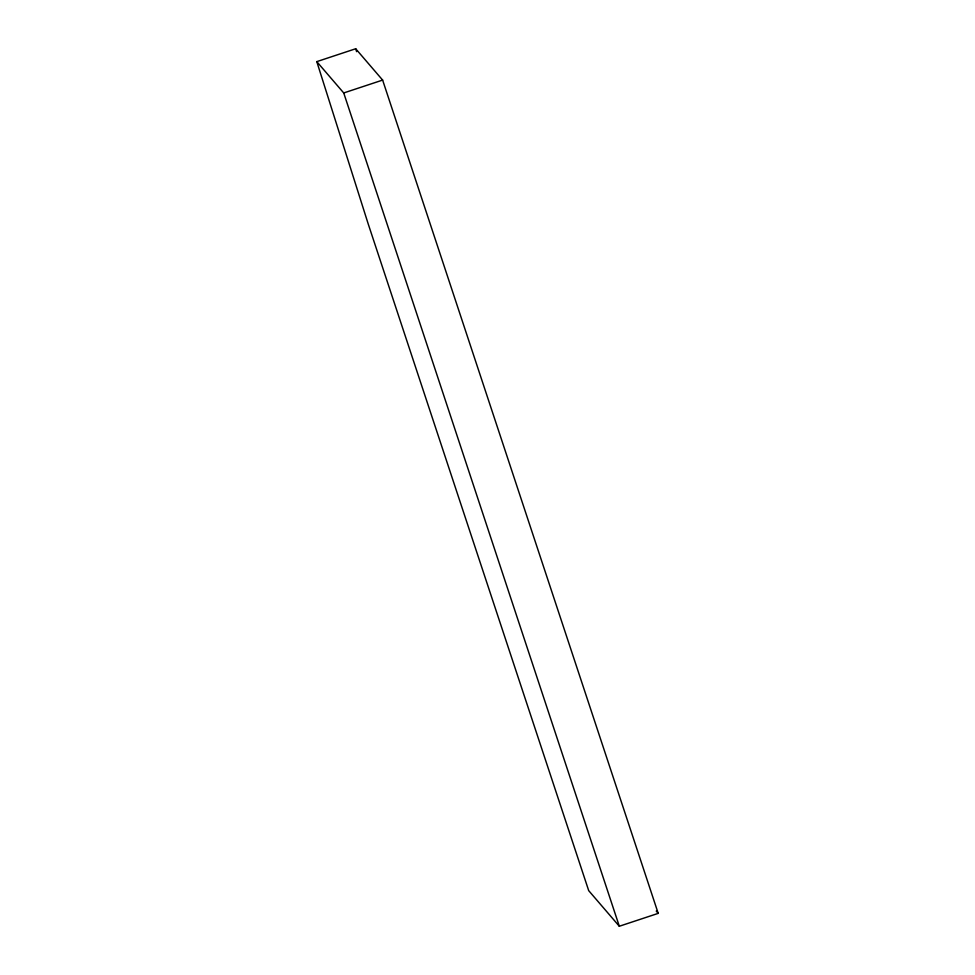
<?xml version="1.0" encoding="UTF-8"?>
<svg xmlns="http://www.w3.org/2000/svg" width="975" height="975" viewBox="0 0 975 975"><rect width="100%" height="100%" fill="white"/><g stroke="black" fill="none" stroke-linecap="round" stroke-linejoin="round"><path stroke-width="1.46" d="M316.79 61.632L355.692 48.75L382.627 80.084L658.21 913.368L619.308 926.25L588.705 890.65L368.233 224.018L316.79 61.632L343.724 92.954L619.308 926.25M343.724 92.954L382.627 80.084M656.236 911.077L658.21 913.368M355.692 48.75L356.606 51.651"/></g></svg>
